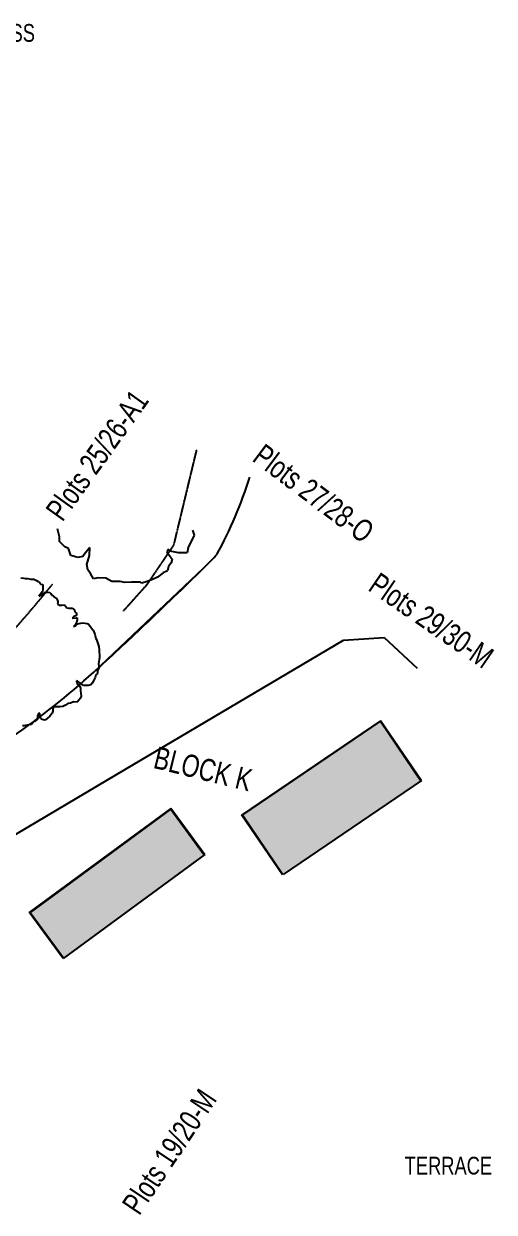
# Model space of a CAD drawing. Header units: millimetres. Extents: x 4912249 to 5235068, y 4796975 to 5005561.
# Drawn here: x 5120934 to 5147436, y 4936925 to 5003894 of the extents above; entities that cross this region are included whole.
import ezdxf

# ---------------------------------------------------------------- set-up
doc = ezdxf.new("R2010")
doc.units = ezdxf.units.MM
doc.linetypes.add('7715_SP01$0$CENTER', pattern=[2, 1.25, -0.25, 0.25, -0.25])
doc.linetypes.add('7715_SP01$0$DASHED', pattern=[19.05, 12.7, -6.35])
for name, color, linetype in [('7715_SP01$0$_existing buildings', 251, 'Continuous'), ('7715_SP01$0$A941G_trees', 3, 'Continuous'), ('7715_SP01$0$BANK', 7, 'Continuous'), ('7715_SP01$0$BUILDING', 1, 'Continuous'), ('7715_SP01$0$CHANNEL', 2, 'Continuous'), ('7715_SP01$0$FENCE', 2, '7715_SP01$0$CENTER')]:
    doc.layers.add(name, color=color, linetype=linetype)
doc.layers.add('7715_SP01$0$Text & Dims', color=7, linetype='Continuous', plot=False)
doc.styles.add('7715_SP01$0$TITLE', font='ARIALN.TTF', dxfattribs={"width": 0.9})

msp = doc.modelspace()

# ---------------------------------------------------------------- hatches: boundary and pattern name
at = {"layer": '7715_SP01$0$_existing buildings'}
h = msp.add_hatch(color=256, dxfattribs=at)
h.paths.add_polyline_path([(5100781, 4945392), (5102275, 4942275), (5111228, 4946566), (5109734, 4949683)])
h.paths.add_polyline_path([(5119347, 4950458), (5117852, 4953575), (5109734, 4949683), (5111228, 4946566)])
h.paths.add_polyline_path([(5131085, 4957051), (5129199, 4959619), (5121308, 4953824), (5123193, 4951256)])
h.paths.add_polyline_path([(5143291, 4961219), (5141014, 4964571), (5133276, 4959314), (5135553, 4955962)])

# ---------------------------------------------------------------- linework, layer by layer
for p, q in [((5143333, 4961247), (5135553, 4955962)), ((5131125, 4957081), (5123153, 4951227))]:
    msp.add_line(p, q, dxfattribs=at)
at = {"layer": '7715_SP01$0$A941G_trees'}
for p, q in [((5122953, 4974980), (5122833, 4975428)), ((5130436, 4975368), (5130526, 4975069)), ((5122953, 4974711), (5122953, 4974980)), ((5123252, 4974412), (5122953, 4974711)), ((5130286, 4974591), (5130196, 4974382)), ((5130406, 4974800), (5130286, 4974591)), ((5130526, 4975069), (5130406, 4974800)), ((5123461, 4974322), (5123252, 4974412)), ((5123581, 4973933), (5123461, 4974322)), ((5123970, 4973814), (5123581, 4973933)), ((5124270, 4973873), (5123970, 4973814)), ((5124329, 4973993), (5124270, 4973873)), ((5124659, 4974382), (5124329, 4973993)), ((5124479, 4973425), (5124629, 4973933)), ((5124629, 4973933), (5124659, 4974382)), ((5129059, 4974292), (5128999, 4974143)), ((5128999, 4974143), (5129179, 4973873)), ((5129179, 4974172), (5129059, 4974292)), ((5129658, 4974083), (5129179, 4974172)), ((5129179, 4973873), (5129298, 4973724)), ((5129867, 4974083), (5129658, 4974083)), ((5130136, 4974083), (5129867, 4974083)), ((5130196, 4974382), (5130136, 4974083)), ((5124539, 4973126), (5124479, 4973425)), ((5124689, 4972917), (5124539, 4973126)), ((5129089, 4973305), (5129029, 4973066)), ((5129238, 4973515), (5129089, 4973305)), ((5129298, 4973724), (5129238, 4973515)), ((5120775, 4972677), (5120939, 4972661)), ((5120939, 4972661), (5121020, 4972628)), ((5121020, 4972628), (5121168, 4972628)), ((5121168, 4972628), (5121233, 4972612)), ((5121233, 4972612), (5121315, 4972596)), ((5121315, 4972596), (5121495, 4972596)), ((5121495, 4972596), (5121609, 4972547)), ((5121609, 4972547), (5121642, 4972514)), ((5121642, 4972514), (5121740, 4972465)), ((5121740, 4972465), (5121839, 4972383)), ((5124868, 4972618), (5124689, 4972917)), ((5125108, 4972677), (5124868, 4972618)), ((5125557, 4972648), (5125108, 4972677)), ((5125886, 4972468), (5125557, 4972648)), ((5126365, 4972468), (5125886, 4972468)), ((5126634, 4972408), (5126365, 4972468)), ((5126994, 4972438), (5126634, 4972408)), ((5127353, 4972438), (5126994, 4972438)), ((5127502, 4972438), (5127353, 4972438)), ((5127592, 4972378), (5127502, 4972438)), ((5127891, 4972468), (5127592, 4972378)), ((5128191, 4972588), (5127891, 4972468)), ((5128460, 4972707), (5128191, 4972588)), ((5128789, 4972947), (5128460, 4972707)), ((5129029, 4973066), (5128789, 4972947)), ((5121986, 4971909), (5121773, 4971648)), ((5121839, 4972383), (5121904, 4972318)), ((5121855, 4971680), (5122035, 4971778)), ((5121904, 4972318), (5122002, 4972301)), ((5122002, 4972024), (5121986, 4971909)), ((5122002, 4972301), (5122002, 4972122)), ((5122002, 4972122), (5122002, 4972024)), ((5122035, 4971778), (5122166, 4971860)), ((5122166, 4971860), (5122411, 4971844)), ((5122411, 4971844), (5122460, 4971795)), ((5122460, 4971795), (5122493, 4971697)), ((5121773, 4971648), (5121855, 4971680)), ((5122493, 4971697), (5122575, 4971697)), ((5122575, 4971697), (5122673, 4971582)), ((5122673, 4971582), (5122804, 4971484)), ((5122804, 4971484), (5122853, 4971337)), ((5122853, 4971255), (5122837, 4971190)), ((5122837, 4971190), (5122935, 4971157)), ((5122853, 4971337), (5122853, 4971255)), ((5122935, 4971157), (5122935, 4971125)), ((5122935, 4971125), (5123082, 4971141)), ((5123082, 4971141), (5123229, 4971157)), ((5123229, 4971157), (5123262, 4971092)), ((5123262, 4971092), (5123295, 4971059)), ((5123295, 4971059), (5123360, 4970978)), ((5123360, 4970978), (5123475, 4970961)), ((5123475, 4970961), (5123557, 4970961)), ((5123557, 4970961), (5123655, 4970961)), ((5123655, 4970961), (5123737, 4970912)), ((5123753, 4970487), (5123655, 4970406)), ((5123737, 4970912), (5123786, 4970863)), ((5123900, 4970553), (5123753, 4970487)), ((5123786, 4970863), (5123786, 4970814)), ((5123786, 4970814), (5123835, 4970732)), ((5123835, 4970732), (5123884, 4970700)), ((5123884, 4970700), (5123900, 4970651)), ((5123900, 4970651), (5123900, 4970553)), ((5123655, 4970406), (5123884, 4970422)), ((5123737, 4969932), (5123865, 4969988)), ((5123769, 4969964), (5123737, 4969932)), ((5123851, 4970046), (5123769, 4969964)), ((5123900, 4970144), (5123851, 4970046)), ((5123865, 4969988), (5123918, 4970050)), ((5123884, 4970422), (5123933, 4970422)), ((5123949, 4970307), (5123900, 4970144)), ((5123918, 4970050), (5123977, 4970086)), ((5123933, 4970422), (5123949, 4970356)), ((5123949, 4970356), (5123949, 4970307)), ((5123977, 4970086), (5124063, 4970100)), ((5124063, 4970100), (5124147, 4970127)), ((5124147, 4970127), (5124255, 4970136)), ((5124255, 4970136), (5124512, 4970093)), ((5124512, 4970093), (5124555, 4970079)), ((5124555, 4970079), (5124676, 4969950)), ((5124676, 4969950), (5124811, 4969758)), ((5124811, 4969758), (5124832, 4969744)), ((5124832, 4969744), (5124847, 4969716)), ((5124847, 4969716), (5124932, 4969502)), ((5124932, 4969502), (5124954, 4969417)), ((5124954, 4969417), (5124982, 4969289)), ((5124982, 4969289), (5125025, 4969189)), ((5125025, 4969189), (5125157, 4968796)), ((5125157, 4968796), (5125176, 4968596)), ((5125176, 4968596), (5125176, 4968487)), ((5125176, 4968487), (5125194, 4968341)), ((5125176, 4968068), (5125139, 4967849)), ((5125139, 4967849), (5125157, 4967667)), ((5125194, 4968159), (5125176, 4968068)), ((5125194, 4968341), (5125194, 4968159)), ((5124993, 4967212), (5124957, 4967048)), ((5125084, 4967285), (5124993, 4967212)), ((5125157, 4967594), (5125084, 4967430)), ((5125084, 4967430), (5125084, 4967285)), ((5125157, 4967667), (5125157, 4967594)), ((5123954, 4966848), (5123899, 4966866)), ((5123899, 4966866), (5123918, 4966720)), ((5123918, 4966720), (5124009, 4966665)), ((5124136, 4966738), (5123954, 4966848)), ((5124009, 4966665), (5124082, 4966593)), ((5124082, 4966593), (5124136, 4966447)), ((5124300, 4966611), (5124136, 4966738)), ((5124136, 4966447), (5124136, 4966301)), ((5124483, 4966611), (5124300, 4966611)), ((5124556, 4966611), (5124483, 4966611)), ((5124720, 4966647), (5124556, 4966611)), ((5124793, 4966738), (5124720, 4966647)), ((5124866, 4966866), (5124793, 4966738)), ((5124957, 4967048), (5124866, 4966866)), ((5124045, 4965791), (5123936, 4965664)), ((5124118, 4965882), (5124045, 4965791)), ((5124173, 4966010), (5124118, 4965882)), ((5124136, 4966301), (5124173, 4966010)), ((5122568, 4965154), (5122532, 4965045)), ((5122623, 4965409), (5122568, 4965300)), ((5122568, 4965300), (5122568, 4965154)), ((5122733, 4965409), (5122623, 4965409)), ((5122970, 4965409), (5122733, 4965409)), ((5123134, 4965427), (5122970, 4965409)), ((5123279, 4965500), (5123134, 4965427)), ((5123425, 4965591), (5123279, 4965500)), ((5123571, 4965609), (5123425, 4965591)), ((5123735, 4965682), (5123571, 4965609)), ((5123936, 4965664), (5123735, 4965682)), ((5121365, 4964407), (5121219, 4964389)), ((5121475, 4964553), (5121365, 4964407)), ((5121529, 4964571), (5121475, 4964553)), ((5121639, 4964644), (5121529, 4964571)), ((5121712, 4964699), (5121639, 4964644)), ((5121784, 4965063), (5121712, 4964881)), ((5121712, 4964881), (5121712, 4964772)), ((5121712, 4964772), (5121712, 4964699)), ((5121839, 4964990), (5121784, 4965063)), ((5121894, 4964735), (5121839, 4964990)), ((5122058, 4964644), (5121894, 4964735)), ((5122167, 4964680), (5122058, 4964644)), ((5122277, 4964772), (5122167, 4964680)), ((5122404, 4964881), (5122277, 4964772)), ((5122477, 4964972), (5122404, 4964881)), ((5122532, 4965045), (5122477, 4964972)), ((5120946, 4964334), (5120855, 4964334)), ((5121219, 4964389), (5120946, 4964334))]:
    msp.add_line(p, q, dxfattribs=at)
at = {"layer": '7715_SP01$0$BANK', "linetype": '7715_SP01$0$DASHED'}
msp.add_arc((5063126, 5020441), 76470, 317.62507, 320.99775, dxfattribs=at)
at = {"layer": '7715_SP01$0$BUILDING', "lineweight": 0}
for p, q in [((5133206, 4959327), (5141028, 4964640)), ((5133276, 4959314), (5141014, 4964571)), ((5141014, 4964571), (5143291, 4961219)), ((5141028, 4964640), (5143333, 4961247)), ((5121238, 4953835), (5129210, 4959689)), ((5121308, 4953824), (5129199, 4959619)), ((5129199, 4959619), (5131085, 4957051)), ((5129210, 4959689), (5131125, 4957081)), ((5135511, 4955934), (5133206, 4959327)), ((5135553, 4955962), (5133276, 4959314)), ((5123153, 4951227), (5121238, 4953835)), ((5123193, 4951256), (5121308, 4953824))]:
    msp.add_line(p, q, dxfattribs=at)
at = {"layer": '7715_SP01$0$CHANNEL'}
for p, q in [((5131053, 4973215, 100106), (5124872, 4967349, 100113)), ((5126166, 4961589, 100053), (5138947, 4969166, 100010)), ((5138947, 4969166, 100010), (5141227, 4969310, 100040)), ((5141227, 4969310, 100040), (5143092, 4967582, 100092)), ((5119398, 4957585, 100207), (5126166, 4961589, 100053))]:
    msp.add_line(p, q, dxfattribs=at)
for centre, radius, start, end in [((5111149, 4985338), 23576, 331.19869, 342.72879), ((4959105, 5143572), 242050, 315.31742, 315.52088), ((4946390, 5161074), 263422, 313.50207, 314.5084), ((5120321, 4984133), 15310, 314.5084, 315.31742), ((4999224, 5105403), 186672, 312.30663, 313.50207), ((5096063, 4999002), 42800, 304.46761, 312.30663)]:
    msp.add_arc(centre, radius, start, end, dxfattribs=at)
at = {"layer": '7715_SP01$0$FENCE'}
for p, q in [((5129400, 4974556, 101102), (5130674, 4979861, 101086)), ((5129400, 4974556, 101102), (5127840, 4972255, 101140)), ((5127840, 4972255, 101140), (5126537, 4970797, 100285))]:
    msp.add_line(p, q, dxfattribs=at)

# ---------------------------------------------------------------- texts
at = {"layer": '7715_SP01$0$Text & Dims', "color": 3, "lineweight": -3, "style": '7715_SP01$0$TITLE', "width": 0.9}
for s, height, rotation, p in [('ACCESS', 1000, 0, (5117326, 5002879)), ('Plots 25/26-A1', 1250, 54.39176, (5123112, 4975783)), ('Plots 27/28-O', 1250, 323.09082, (5133740, 4979296)), ('Plots 29/30-M', 1250, 325.52296, (5140262, 4972005)), ('BLOCK K', 1250, 346.1728, (5128174, 4961973)), ('Plots 19/20-M', 1250, 56.20274, (5127441, 4936689)), ('TERRACE', 1000, 0, (5142393, 4939050))]:
    msp.add_text(s, height=height, rotation=rotation, dxfattribs=at).set_placement(p)

doc.saveas('drawing.dxf')
